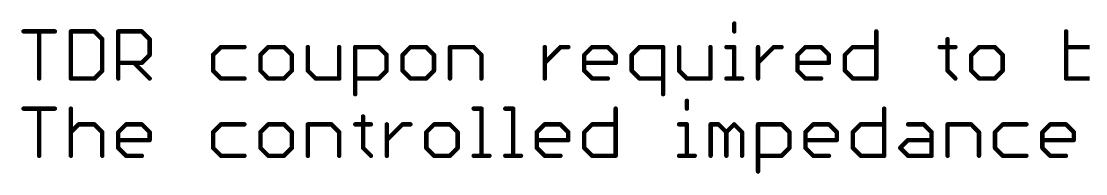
# Model space of a CAD drawing. Extents: x -1.41 to 8.41, y -3.01 to 3.01.
# Drawn here: x 2.058 to 3.506, y -1.721 to -1.514 of the extents above; entities that cross this region are included whole.
import ezdxf

# ---------------------------------------------------------------- set-up
doc = ezdxf.new("R2010")
doc.units = 0
doc.layers.add('52', color=253, linetype='CONTINUOUS')

msp = doc.modelspace()

# ---------------------------------------------------------------- linework, layer by layer
at = {"layer": '52', "const_width": 0.006}
for points in [[(3.027578, -1.51727), (3.027578, -1.527945)], [(2.06082, -1.527945), (2.103523, -1.527945)], [(2.082171, -1.592), (2.082171, -1.527945)], [(2.125275, -1.527945), (2.125275, -1.592)], [(2.157302, -1.527945), (2.125275, -1.527945)], [(2.167978, -1.538621), (2.157302, -1.527945)], [(2.18973, -1.592), (2.18973, -1.527945)], [(2.18973, -1.527945), (2.221757, -1.527945)], [(2.221757, -1.527945), (2.232433, -1.538621)], [(3.220742, -1.527945), (3.220742, -1.592)], [(3.478829, -1.527945), (3.478829, -1.592)], [(2.167978, -1.581324), (2.167978, -1.538621)], [(2.232433, -1.538621), (2.232433, -1.559973)], [(2.329315, -1.549297), (2.31864, -1.559973)], [(2.361343, -1.549297), (2.329315, -1.549297)], [(2.39377, -1.549297), (2.383095, -1.559973)], [(2.415122, -1.549297), (2.39377, -1.549297)], [(2.425798, -1.559973), (2.415122, -1.549297)], [(2.44755, -1.549297), (2.44755, -1.581324)], [(2.490253, -1.592), (2.490253, -1.549297)], [(2.512005, -1.613352), (2.512005, -1.549297)], [(2.512005, -1.549297), (2.544032, -1.549297)], [(2.544032, -1.549297), (2.554708, -1.559973)], [(2.587135, -1.549297), (2.57646, -1.559973)], [(2.608487, -1.549297), (2.587135, -1.549297)], [(2.619163, -1.559973), (2.608487, -1.549297)], [(2.640915, -1.592), (2.640915, -1.549297)], [(2.640915, -1.549297), (2.672942, -1.549297)], [(2.672942, -1.549297), (2.683618, -1.559973)], [(2.769825, -1.592), (2.769825, -1.549297)], [(2.769825, -1.570648), (2.791176, -1.549297)], [(2.791176, -1.549297), (2.801852, -1.549297)], [(2.823537, -1.559973), (2.834213, -1.549297)], [(2.834213, -1.549297), (2.855564, -1.549297)], [(2.855564, -1.549297), (2.86624, -1.559973)], [(2.898668, -1.549297), (2.887992, -1.559973)], [(2.930695, -1.549297), (2.898668, -1.549297)], [(2.930695, -1.613352), (2.930695, -1.549297)], [(2.952447, -1.549297), (2.952447, -1.581324)], [(2.99515, -1.592), (2.99515, -1.549297)], [(3.016902, -1.549297), (3.027578, -1.549297)], [(3.027578, -1.549297), (3.027578, -1.592)], [(3.059872, -1.592), (3.059872, -1.549297)], [(3.059872, -1.570648), (3.081223, -1.549297)], [(3.081223, -1.549297), (3.091899, -1.549297)], [(3.113584, -1.559973), (3.12426, -1.549297)], [(3.12426, -1.549297), (3.145612, -1.549297)], [(3.145612, -1.549297), (3.156288, -1.559973)], [(3.178039, -1.559973), (3.188715, -1.549297)], [(3.188715, -1.549297), (3.220742, -1.549297)], [(3.306949, -1.549297), (3.328301, -1.549297)], [(3.317625, -1.538621), (3.317625, -1.581324)], [(3.360595, -1.549297), (3.349919, -1.559973)], [(3.381947, -1.549297), (3.360595, -1.549297)], [(3.392622, -1.559973), (3.381947, -1.549297)], [(3.510857, -1.549297), (3.478829, -1.549297)], [(2.232433, -1.559973), (2.221757, -1.570648)], [(2.31864, -1.559973), (2.31864, -1.581324)], [(2.383095, -1.559973), (2.383095, -1.581324)], [(2.425798, -1.581324), (2.425798, -1.559973)], [(2.554708, -1.559973), (2.554708, -1.581324)], [(2.57646, -1.559973), (2.57646, -1.581324)], [(2.619163, -1.581324), (2.619163, -1.559973)], [(2.683618, -1.559973), (2.683618, -1.592)], [(2.823537, -1.581324), (2.823537, -1.559973)], [(2.86624, -1.559973), (2.86624, -1.570648)], [(2.887992, -1.559973), (2.887992, -1.581324)], [(3.113584, -1.581324), (3.113584, -1.559973)], [(3.156288, -1.559973), (3.156288, -1.570648)], [(3.178039, -1.581324), (3.178039, -1.559973)], [(3.349919, -1.559973), (3.349919, -1.581324)], [(3.392622, -1.581324), (3.392622, -1.559973)], [(2.221757, -1.570648), (2.18973, -1.570648)], [(2.211081, -1.570648), (2.232433, -1.592)], [(2.86624, -1.570648), (2.823537, -1.570648)], [(3.156288, -1.570648), (3.113584, -1.570648)], [(2.125275, -1.592), (2.157302, -1.592)], [(2.157302, -1.592), (2.167978, -1.581324)], [(2.31864, -1.581324), (2.329315, -1.592)], [(2.329315, -1.592), (2.361343, -1.592)], [(2.383095, -1.581324), (2.39377, -1.592)], [(2.39377, -1.592), (2.415122, -1.592)], [(2.415122, -1.592), (2.425798, -1.581324)], [(2.44755, -1.581324), (2.458225, -1.592)], [(2.458225, -1.592), (2.490253, -1.592)], [(2.544032, -1.592), (2.512005, -1.592)], [(2.554708, -1.581324), (2.544032, -1.592)], [(2.57646, -1.581324), (2.587135, -1.592)], [(2.587135, -1.592), (2.608487, -1.592)], [(2.608487, -1.592), (2.619163, -1.581324)], [(2.834213, -1.592), (2.823537, -1.581324)], [(2.855564, -1.592), (2.834213, -1.592)], [(2.887992, -1.581324), (2.898668, -1.592)], [(2.898668, -1.592), (2.930695, -1.592)], [(2.952447, -1.581324), (2.963123, -1.592)], [(2.963123, -1.592), (2.99515, -1.592)], [(3.016902, -1.592), (3.038253, -1.592)], [(3.12426, -1.592), (3.113584, -1.581324)], [(3.145612, -1.592), (3.12426, -1.592)], [(3.188715, -1.592), (3.178039, -1.581324)], [(3.220742, -1.592), (3.188715, -1.592)], [(3.317625, -1.581324), (3.328301, -1.592)], [(3.349919, -1.581324), (3.360595, -1.592)], [(3.360595, -1.592), (3.381947, -1.592)], [(3.381947, -1.592), (3.392622, -1.581324)], [(3.478829, -1.592), (3.510857, -1.592)], [(2.963123, -1.62227), (2.963123, -1.632945)], [(2.06082, -1.632945), (2.103523, -1.632945)], [(2.082171, -1.697), (2.082171, -1.632945)], [(2.125275, -1.632945), (2.125275, -1.697)], [(2.673142, -1.632945), (2.683818, -1.632945)], [(2.683818, -1.632945), (2.683818, -1.697)], [(2.716112, -1.632945), (2.726788, -1.632945)], [(2.726788, -1.632945), (2.726788, -1.697)], [(2.86624, -1.632945), (2.86624, -1.697)], [(3.231485, -1.632945), (3.231485, -1.697)], [(2.52268, -1.643621), (2.52268, -1.686324)], [(2.125275, -1.664973), (2.135951, -1.654297)], [(2.135951, -1.654297), (2.157302, -1.654297)], [(2.157302, -1.654297), (2.167978, -1.664973)], [(2.167978, -1.664973), (2.167978, -1.697)], [(2.18973, -1.664973), (2.200406, -1.654297)], [(2.18973, -1.686324), (2.18973, -1.664973)], [(2.200406, -1.654297), (2.221757, -1.654297)], [(2.221757, -1.654297), (2.232433, -1.664973)], [(2.232433, -1.664973), (2.232433, -1.675648)], [(2.329315, -1.654297), (2.31864, -1.664973)], [(2.31864, -1.664973), (2.31864, -1.686324)], [(2.361343, -1.654297), (2.329315, -1.654297)], [(2.39377, -1.654297), (2.383095, -1.664973)], [(2.383095, -1.664973), (2.383095, -1.686324)], [(2.415122, -1.654297), (2.39377, -1.654297)], [(2.425798, -1.664973), (2.415122, -1.654297)], [(2.425798, -1.686324), (2.425798, -1.664973)], [(2.44755, -1.697), (2.44755, -1.654297)], [(2.44755, -1.654297), (2.479577, -1.654297)], [(2.479577, -1.654297), (2.490253, -1.664973)], [(2.490253, -1.664973), (2.490253, -1.697)], [(2.512005, -1.654297), (2.533356, -1.654297)], [(2.554975, -1.697), (2.554975, -1.654297)], [(2.554975, -1.675648), (2.576326, -1.654297)], [(2.576326, -1.654297), (2.587002, -1.654297)], [(2.619363, -1.654297), (2.608687, -1.664973)], [(2.608687, -1.664973), (2.608687, -1.686324)], [(2.640714, -1.654297), (2.619363, -1.654297)], [(2.65139, -1.664973), (2.640714, -1.654297)], [(2.65139, -1.686324), (2.65139, -1.664973)], [(2.759082, -1.664973), (2.769758, -1.654297)], [(2.759082, -1.686324), (2.759082, -1.664973)], [(2.769758, -1.654297), (2.791109, -1.654297)], [(2.791109, -1.654297), (2.801785, -1.664973)], [(2.801785, -1.664973), (2.801785, -1.675648)], [(2.823537, -1.664973), (2.834213, -1.654297)], [(2.823537, -1.686324), (2.823537, -1.664973)], [(2.834213, -1.654297), (2.86624, -1.654297)], [(2.952447, -1.654297), (2.963123, -1.654297)], [(2.963123, -1.654297), (2.963123, -1.697)], [(2.995417, -1.697), (2.995417, -1.654297)], [(2.995417, -1.654297), (3.006093, -1.654297)], [(3.006093, -1.654297), (3.016768, -1.664973)], [(3.016768, -1.664973), (3.027444, -1.654297)], [(3.016768, -1.664973), (3.016768, -1.697)], [(3.027444, -1.654297), (3.03812, -1.664973)], [(3.03812, -1.664973), (3.03812, -1.697)], [(3.059872, -1.718352), (3.059872, -1.654297)], [(3.059872, -1.654297), (3.091899, -1.654297)], [(3.091899, -1.654297), (3.102575, -1.664973)], [(3.102575, -1.664973), (3.102575, -1.686324)], [(3.124327, -1.664973), (3.135003, -1.654297)], [(3.124327, -1.686324), (3.124327, -1.664973)], [(3.135003, -1.654297), (3.156354, -1.654297)], [(3.156354, -1.654297), (3.16703, -1.664973)], [(3.16703, -1.664973), (3.16703, -1.675648)], [(3.188782, -1.664973), (3.199458, -1.654297)], [(3.188782, -1.686324), (3.188782, -1.664973)], [(3.199458, -1.654297), (3.231485, -1.654297)], [(3.263913, -1.654297), (3.285264, -1.654297)], [(3.285264, -1.654297), (3.29594, -1.664973)], [(3.29594, -1.664973), (3.29594, -1.697)], [(3.317692, -1.697), (3.317692, -1.654297)], [(3.317692, -1.654297), (3.349719, -1.654297)], [(3.349719, -1.654297), (3.360395, -1.664973)], [(3.360395, -1.664973), (3.360395, -1.697)], [(3.392822, -1.654297), (3.382147, -1.664973)], [(3.382147, -1.664973), (3.382147, -1.686324)], [(3.42485, -1.654297), (3.392822, -1.654297)], [(3.446602, -1.664973), (3.457277, -1.654297)], [(3.446602, -1.686324), (3.446602, -1.664973)], [(3.457277, -1.654297), (3.478629, -1.654297)], [(3.478629, -1.654297), (3.489305, -1.664973)], [(3.489305, -1.664973), (3.489305, -1.675648)], [(2.232433, -1.675648), (2.18973, -1.675648)], [(2.801785, -1.675648), (2.759082, -1.675648)], [(3.16703, -1.675648), (3.124327, -1.675648)], [(3.253237, -1.686324), (3.263913, -1.675648)], [(3.263913, -1.675648), (3.29594, -1.675648)], [(3.489305, -1.675648), (3.446602, -1.675648)], [(2.200406, -1.697), (2.18973, -1.686324)], [(2.31864, -1.686324), (2.329315, -1.697)], [(2.383095, -1.686324), (2.39377, -1.697)], [(2.415122, -1.697), (2.425798, -1.686324)], [(2.52268, -1.686324), (2.533356, -1.697)], [(2.608687, -1.686324), (2.619363, -1.697)], [(2.640714, -1.697), (2.65139, -1.686324)], [(2.769758, -1.697), (2.759082, -1.686324)], [(2.834213, -1.697), (2.823537, -1.686324)], [(3.102575, -1.686324), (3.091899, -1.697)], [(3.135003, -1.697), (3.124327, -1.686324)], [(3.199458, -1.697), (3.188782, -1.686324)], [(3.263913, -1.697), (3.253237, -1.686324)], [(3.382147, -1.686324), (3.392822, -1.697)], [(3.457277, -1.697), (3.446602, -1.686324)], [(2.221757, -1.697), (2.200406, -1.697)], [(2.329315, -1.697), (2.361343, -1.697)], [(2.39377, -1.697), (2.415122, -1.697)], [(2.619363, -1.697), (2.640714, -1.697)], [(2.673142, -1.697), (2.694494, -1.697)], [(2.716112, -1.697), (2.737464, -1.697)], [(2.791109, -1.697), (2.769758, -1.697)], [(2.86624, -1.697), (2.834213, -1.697)], [(2.952447, -1.697), (2.973798, -1.697)], [(3.091899, -1.697), (3.059872, -1.697)], [(3.156354, -1.697), (3.135003, -1.697)], [(3.231485, -1.697), (3.199458, -1.697)], [(3.29594, -1.697), (3.263913, -1.697)], [(3.392822, -1.697), (3.42485, -1.697)], [(3.478629, -1.697), (3.457277, -1.697)]]:
    msp.add_lwpolyline(points, dxfattribs=at)
at = {"layer": '52', "const_width": 0.003}
for points in [[(3.029078, -1.51727, 1), (3.026078, -1.51727)], [(2.06082, -1.526445, 1), (2.06082, -1.529445)], [(2.083671, -1.527945, 1), (2.080671, -1.527945)], [(2.103523, -1.529445, 1), (2.103523, -1.526445)], [(2.126775, -1.527945, 1), (2.123775, -1.527945)], [(2.125275, -1.526445, 1), (2.125275, -1.529445)], [(2.158363, -1.526885, 1), (2.156242, -1.529006)], [(2.157302, -1.529445, 1), (2.157302, -1.526445)], [(2.19123, -1.527945, 1), (2.18823, -1.527945)], [(2.18973, -1.526445, 1), (2.18973, -1.529445)], [(2.222818, -1.526885, 1), (2.220696, -1.529006)], [(2.221757, -1.529445, 1), (2.221757, -1.526445)], [(3.026078, -1.527945, 1), (3.029078, -1.527945)], [(3.222242, -1.527945, 1), (3.219242, -1.527945)], [(3.480329, -1.527945, 1), (3.477329, -1.527945)], [(2.169478, -1.538621, 1), (2.166478, -1.538621)], [(2.166917, -1.539682, 1), (2.169039, -1.53756)], [(2.233933, -1.538621, 1), (2.230933, -1.538621)], [(2.231372, -1.539682, 1), (2.233494, -1.53756)], [(2.329315, -1.547797, 1), (2.329315, -1.550797)], [(2.330376, -1.550358, 1), (2.328255, -1.548236)], [(2.361343, -1.550797, 1), (2.361343, -1.547797)], [(2.39377, -1.547797, 1), (2.39377, -1.550797)], [(2.394831, -1.550358, 1), (2.39271, -1.548236)], [(2.416183, -1.548236, 1), (2.414061, -1.550358)], [(2.415122, -1.550797, 1), (2.415122, -1.547797)], [(2.44905, -1.549297, 1), (2.44605, -1.549297)], [(2.491753, -1.549297, 1), (2.488753, -1.549297)], [(2.513505, -1.549297, 1), (2.510505, -1.549297)], [(2.512005, -1.547797, 1), (2.512005, -1.550797)], [(2.545093, -1.548236, 1), (2.542971, -1.550358)], [(2.544032, -1.550797, 1), (2.544032, -1.547797)], [(2.587135, -1.547797, 1), (2.587135, -1.550797)], [(2.588196, -1.550358, 1), (2.586075, -1.548236)], [(2.609548, -1.548236, 1), (2.607426, -1.550358)], [(2.608487, -1.550797, 1), (2.608487, -1.547797)], [(2.642415, -1.549297, 1), (2.639415, -1.549297)], [(2.640915, -1.547797, 1), (2.640915, -1.550797)], [(2.674003, -1.548236, 1), (2.671881, -1.550358)], [(2.672942, -1.550797, 1), (2.672942, -1.547797)], [(2.771325, -1.549297, 1), (2.768325, -1.549297)], [(2.791176, -1.547797, 1), (2.791176, -1.550797)], [(2.792237, -1.550358, 1), (2.790115, -1.548236)], [(2.801852, -1.550797, 1), (2.801852, -1.547797)], [(2.834213, -1.547797, 1), (2.834213, -1.550797)], [(2.835273, -1.550358, 1), (2.833152, -1.548236)], [(2.856625, -1.548236, 1), (2.854504, -1.550358)], [(2.855564, -1.550797, 1), (2.855564, -1.547797)], [(2.898668, -1.547797, 1), (2.898668, -1.550797)], [(2.899728, -1.550358, 1), (2.897607, -1.548236)], [(2.932195, -1.549297, 1), (2.929195, -1.549297)], [(2.930695, -1.550797, 1), (2.930695, -1.547797)], [(2.953947, -1.549297, 1), (2.950947, -1.549297)], [(2.99665, -1.549297, 1), (2.99365, -1.549297)], [(3.016902, -1.547797, 1), (3.016902, -1.550797)], [(3.029078, -1.549297, 1), (3.026078, -1.549297)], [(3.027578, -1.550797, 1), (3.027578, -1.547797)], [(3.061372, -1.549297, 1), (3.058372, -1.549297)], [(3.081223, -1.547797, 1), (3.081223, -1.550797)], [(3.082284, -1.550358, 1), (3.080163, -1.548236)], [(3.091899, -1.550797, 1), (3.091899, -1.547797)], [(3.12426, -1.547797, 1), (3.12426, -1.550797)], [(3.125321, -1.550358, 1), (3.123199, -1.548236)], [(3.146672, -1.548236, 1), (3.144551, -1.550358)], [(3.145612, -1.550797, 1), (3.145612, -1.547797)], [(3.188715, -1.547797, 1), (3.188715, -1.550797)], [(3.189776, -1.550358, 1), (3.187654, -1.548236)], [(3.220742, -1.550797, 1), (3.220742, -1.547797)], [(3.306949, -1.547797, 1), (3.306949, -1.550797)], [(3.319125, -1.538621, 1), (3.316125, -1.538621)], [(3.328301, -1.550797, 1), (3.328301, -1.547797)], [(3.360595, -1.547797, 1), (3.360595, -1.550797)], [(3.361656, -1.550358, 1), (3.359534, -1.548236)], [(3.383007, -1.548236, 1), (3.380886, -1.550358)], [(3.381947, -1.550797, 1), (3.381947, -1.547797)], [(3.478829, -1.547797, 1), (3.478829, -1.550797)], [(2.230933, -1.559973, 1), (2.233933, -1.559973)], [(2.233494, -1.561033, 1), (2.231372, -1.558912)], [(2.32014, -1.559973, 1), (2.31714, -1.559973)], [(2.317579, -1.558912, 1), (2.3197, -1.561033)], [(2.384595, -1.559973, 1), (2.381595, -1.559973)], [(2.382034, -1.558912, 1), (2.384155, -1.561033)], [(2.427298, -1.559973, 1), (2.424298, -1.559973)], [(2.424737, -1.561033, 1), (2.426859, -1.558912)], [(2.556208, -1.559973, 1), (2.553208, -1.559973)], [(2.553647, -1.561033, 1), (2.555768, -1.558912)], [(2.57796, -1.559973, 1), (2.57496, -1.559973)], [(2.575399, -1.558912, 1), (2.57752, -1.561033)], [(2.620663, -1.559973, 1), (2.617663, -1.559973)], [(2.618102, -1.561033, 1), (2.620223, -1.558912)], [(2.685118, -1.559973, 1), (2.682118, -1.559973)], [(2.682557, -1.561033, 1), (2.684678, -1.558912)], [(2.825037, -1.559973, 1), (2.822037, -1.559973)], [(2.822476, -1.558912, 1), (2.824598, -1.561033)], [(2.86774, -1.559973, 1), (2.86474, -1.559973)], [(2.865179, -1.561033, 1), (2.867301, -1.558912)], [(2.889492, -1.559973, 1), (2.886492, -1.559973)], [(2.886931, -1.558912, 1), (2.889053, -1.561033)], [(3.115084, -1.559973, 1), (3.112084, -1.559973)], [(3.112524, -1.558912, 1), (3.114645, -1.561033)], [(3.157788, -1.559973, 1), (3.154788, -1.559973)], [(3.155227, -1.561033, 1), (3.157348, -1.558912)], [(3.179539, -1.559973, 1), (3.176539, -1.559973)], [(3.176979, -1.558912, 1), (3.1791, -1.561033)], [(3.351419, -1.559973, 1), (3.348419, -1.559973)], [(3.348859, -1.558912, 1), (3.35098, -1.561033)], [(3.394122, -1.559973, 1), (3.391122, -1.559973)], [(3.391562, -1.561033, 1), (3.393683, -1.558912)], [(2.18973, -1.569148, 1), (2.18973, -1.572148)], [(2.212142, -1.569588, 1), (2.210021, -1.571709)], [(2.220696, -1.569588, 1), (2.222818, -1.571709)], [(2.221757, -1.572148, 1), (2.221757, -1.569148)], [(2.768764, -1.569588, 1), (2.770885, -1.571709)], [(2.823537, -1.569148, 1), (2.823537, -1.572148)], [(2.86474, -1.570648, 1), (2.86774, -1.570648)], [(2.86624, -1.572148, 1), (2.86624, -1.569148)], [(3.058811, -1.569588, 1), (3.060933, -1.571709)], [(3.113584, -1.569148, 1), (3.113584, -1.572148)], [(3.154788, -1.570648, 1), (3.157788, -1.570648)], [(3.156288, -1.572148, 1), (3.156288, -1.569148)], [(2.080671, -1.592, 1), (2.083671, -1.592)], [(2.125275, -1.5905, 1), (2.125275, -1.5935)], [(2.123775, -1.592, 1), (2.126775, -1.592)], [(2.156242, -1.590939, 1), (2.158363, -1.593061)], [(2.157302, -1.5935, 1), (2.157302, -1.5905)], [(2.166478, -1.581324, 1), (2.169478, -1.581324)], [(2.169039, -1.582385, 1), (2.166917, -1.580264)], [(2.18823, -1.592, 1), (2.19123, -1.592)], [(2.231372, -1.593061, 1), (2.233494, -1.590939)], [(2.3197, -1.580264, 1), (2.317579, -1.582385)], [(2.31714, -1.581324, 1), (2.32014, -1.581324)], [(2.329315, -1.5905, 1), (2.329315, -1.5935)], [(2.328255, -1.593061, 1), (2.330376, -1.590939)], [(2.361343, -1.5935, 1), (2.361343, -1.5905)], [(2.384155, -1.580264, 1), (2.382034, -1.582385)], [(2.381595, -1.581324, 1), (2.384595, -1.581324)], [(2.39377, -1.5905, 1), (2.39377, -1.5935)], [(2.39271, -1.593061, 1), (2.394831, -1.590939)], [(2.414061, -1.590939, 1), (2.416183, -1.593061)], [(2.415122, -1.5935, 1), (2.415122, -1.5905)], [(2.424298, -1.581324, 1), (2.427298, -1.581324)], [(2.426859, -1.582385, 1), (2.424737, -1.580264)], [(2.44861, -1.580264, 1), (2.446489, -1.582385)], [(2.44605, -1.581324, 1), (2.44905, -1.581324)], [(2.458225, -1.5905, 1), (2.458225, -1.5935)], [(2.457165, -1.593061, 1), (2.459286, -1.590939)], [(2.488753, -1.592, 1), (2.491753, -1.592)], [(2.490253, -1.5935, 1), (2.490253, -1.5905)], [(2.512005, -1.5905, 1), (2.512005, -1.5935)], [(2.542971, -1.590939, 1), (2.545093, -1.593061)], [(2.544032, -1.5935, 1), (2.544032, -1.5905)], [(2.553208, -1.581324, 1), (2.556208, -1.581324)], [(2.555768, -1.582385, 1), (2.553647, -1.580264)], [(2.57752, -1.580264, 1), (2.575399, -1.582385)], [(2.57496, -1.581324, 1), (2.57796, -1.581324)], [(2.587135, -1.5905, 1), (2.587135, -1.5935)], [(2.586075, -1.593061, 1), (2.588196, -1.590939)], [(2.607426, -1.590939, 1), (2.609548, -1.593061)], [(2.608487, -1.5935, 1), (2.608487, -1.5905)], [(2.617663, -1.581324, 1), (2.620663, -1.581324)], [(2.620223, -1.582385, 1), (2.618102, -1.580264)], [(2.639415, -1.592, 1), (2.642415, -1.592)], [(2.682118, -1.592, 1), (2.685118, -1.592)], [(2.768325, -1.592, 1), (2.771325, -1.592)], [(2.824598, -1.580264, 1), (2.822476, -1.582385)], [(2.822037, -1.581324, 1), (2.825037, -1.581324)], [(2.834213, -1.5905, 1), (2.834213, -1.5935)], [(2.833152, -1.593061, 1), (2.835273, -1.590939)], [(2.855564, -1.5935, 1), (2.855564, -1.5905)], [(2.889053, -1.580264, 1), (2.886931, -1.582385)], [(2.886492, -1.581324, 1), (2.889492, -1.581324)], [(2.898668, -1.5905, 1), (2.898668, -1.5935)], [(2.897607, -1.593061, 1), (2.899728, -1.590939)], [(2.930695, -1.5935, 1), (2.930695, -1.5905)], [(2.953508, -1.580264, 1), (2.951386, -1.582385)], [(2.950947, -1.581324, 1), (2.953947, -1.581324)], [(2.963123, -1.5905, 1), (2.963123, -1.5935)], [(2.962062, -1.593061, 1), (2.964183, -1.590939)], [(2.99365, -1.592, 1), (2.99665, -1.592)], [(2.99515, -1.5935, 1), (2.99515, -1.5905)], [(3.016902, -1.5905, 1), (3.016902, -1.5935)], [(3.026078, -1.592, 1), (3.029078, -1.592)], [(3.038253, -1.5935, 1), (3.038253, -1.5905)], [(3.058372, -1.592, 1), (3.061372, -1.592)], [(3.112084, -1.581324, 1), (3.115084, -1.581324)], [(3.114645, -1.580264, 1), (3.112524, -1.582385)], [(3.12426, -1.5905, 1), (3.12426, -1.5935)], [(3.123199, -1.593061, 1), (3.125321, -1.590939)], [(3.145612, -1.5935, 1), (3.145612, -1.5905)], [(3.176539, -1.581324, 1), (3.179539, -1.581324)], [(3.1791, -1.580264, 1), (3.176979, -1.582385)], [(3.188715, -1.5905, 1), (3.188715, -1.5935)], [(3.187654, -1.593061, 1), (3.189776, -1.590939)], [(3.219242, -1.592, 1), (3.222242, -1.592)], [(3.220742, -1.5935, 1), (3.220742, -1.5905)], [(3.318686, -1.580264, 1), (3.316564, -1.582385)], [(3.316125, -1.581324, 1), (3.319125, -1.581324)], [(3.32724, -1.593061, 1), (3.329361, -1.590939)], [(3.348419, -1.581324, 1), (3.351419, -1.581324)], [(3.35098, -1.580264, 1), (3.348859, -1.582385)], [(3.360595, -1.5905, 1), (3.360595, -1.5935)], [(3.359534, -1.593061, 1), (3.361656, -1.590939)], [(3.380886, -1.590939, 1), (3.383007, -1.593061)], [(3.381947, -1.5935, 1), (3.381947, -1.5905)], [(3.391122, -1.581324, 1), (3.394122, -1.581324)], [(3.393683, -1.582385, 1), (3.391562, -1.580264)], [(3.478829, -1.5905, 1), (3.478829, -1.5935)], [(3.477329, -1.592, 1), (3.480329, -1.592)], [(2.510505, -1.613352, 1), (2.513505, -1.613352)], [(2.929195, -1.613352, 1), (2.932195, -1.613352)], [(2.964623, -1.62227, 1), (2.961623, -1.62227)], [(2.06082, -1.631445, 1), (2.06082, -1.634445)], [(2.083671, -1.632945, 1), (2.080671, -1.632945)], [(2.103523, -1.634445, 1), (2.103523, -1.631445)], [(2.126775, -1.632945, 1), (2.123775, -1.632945)], [(2.673142, -1.631445, 1), (2.673142, -1.634445)], [(2.685318, -1.632945, 1), (2.682318, -1.632945)], [(2.683818, -1.634445, 1), (2.683818, -1.631445)], [(2.716112, -1.631445, 1), (2.716112, -1.634445)], [(2.728288, -1.632945, 1), (2.725288, -1.632945)], [(2.726788, -1.634445, 1), (2.726788, -1.631445)], [(2.86774, -1.632945, 1), (2.86474, -1.632945)], [(2.961623, -1.632945, 1), (2.964623, -1.632945)], [(3.232985, -1.632945, 1), (3.229985, -1.632945)], [(2.52418, -1.643621, 1), (2.52118, -1.643621)], [(2.124214, -1.663912, 1), (2.126336, -1.666033)], [(2.135951, -1.652797, 1), (2.135951, -1.655797)], [(2.137011, -1.655358, 1), (2.13489, -1.653236)], [(2.158363, -1.653236, 1), (2.156242, -1.655358)], [(2.157302, -1.655797, 1), (2.157302, -1.652797)], [(2.169478, -1.664973, 1), (2.166478, -1.664973)], [(2.166917, -1.666033, 1), (2.169039, -1.663912)], [(2.19123, -1.664973, 1), (2.18823, -1.664973)], [(2.188669, -1.663912, 1), (2.19079, -1.666033)], [(2.200406, -1.652797, 1), (2.200406, -1.655797)], [(2.201466, -1.655358, 1), (2.199345, -1.653236)], [(2.222818, -1.653236, 1), (2.220696, -1.655358)], [(2.221757, -1.655797, 1), (2.221757, -1.652797)], [(2.233933, -1.664973, 1), (2.230933, -1.664973)], [(2.231372, -1.666033, 1), (2.233494, -1.663912)], [(2.32014, -1.664973, 1), (2.31714, -1.664973)], [(2.317579, -1.663912, 1), (2.3197, -1.666033)], [(2.329315, -1.652797, 1), (2.329315, -1.655797)], [(2.330376, -1.655358, 1), (2.328255, -1.653236)], [(2.361343, -1.655797, 1), (2.361343, -1.652797)], [(2.384595, -1.664973, 1), (2.381595, -1.664973)], [(2.382034, -1.663912, 1), (2.384155, -1.666033)], [(2.39377, -1.652797, 1), (2.39377, -1.655797)], [(2.394831, -1.655358, 1), (2.39271, -1.653236)], [(2.416183, -1.653236, 1), (2.414061, -1.655358)], [(2.415122, -1.655797, 1), (2.415122, -1.652797)], [(2.427298, -1.664973, 1), (2.424298, -1.664973)], [(2.424737, -1.666033, 1), (2.426859, -1.663912)], [(2.44905, -1.654297, 1), (2.44605, -1.654297)], [(2.44755, -1.652797, 1), (2.44755, -1.655797)], [(2.480638, -1.653236, 1), (2.478516, -1.655358)], [(2.479577, -1.655797, 1), (2.479577, -1.652797)], [(2.491753, -1.664973, 1), (2.488753, -1.664973)], [(2.489192, -1.666033, 1), (2.491313, -1.663912)], [(2.512005, -1.652797, 1), (2.512005, -1.655797)], [(2.533356, -1.655797, 1), (2.533356, -1.652797)], [(2.556475, -1.654297, 1), (2.553475, -1.654297)], [(2.576326, -1.652797, 1), (2.576326, -1.655797)], [(2.577387, -1.655358, 1), (2.575265, -1.653236)], [(2.587002, -1.655797, 1), (2.587002, -1.652797)], [(2.610187, -1.664973, 1), (2.607187, -1.664973)], [(2.607626, -1.663912, 1), (2.609748, -1.666033)], [(2.619363, -1.652797, 1), (2.619363, -1.655797)], [(2.620423, -1.655358, 1), (2.618302, -1.653236)], [(2.641775, -1.653236, 1), (2.639654, -1.655358)], [(2.640714, -1.655797, 1), (2.640714, -1.652797)], [(2.65289, -1.664973, 1), (2.64989, -1.664973)], [(2.65033, -1.666033, 1), (2.652451, -1.663912)], [(2.760582, -1.664973, 1), (2.757582, -1.664973)], [(2.758021, -1.663912, 1), (2.760143, -1.666033)], [(2.769758, -1.652797, 1), (2.769758, -1.655797)], [(2.770818, -1.655358, 1), (2.768697, -1.653236)], [(2.79217, -1.653236, 1), (2.790049, -1.655358)], [(2.791109, -1.655797, 1), (2.791109, -1.652797)], [(2.803285, -1.664973, 1), (2.800285, -1.664973)], [(2.800725, -1.666033, 1), (2.802846, -1.663912)], [(2.825037, -1.664973, 1), (2.822037, -1.664973)], [(2.822476, -1.663912, 1), (2.824598, -1.666033)], [(2.834213, -1.652797, 1), (2.834213, -1.655797)], [(2.835273, -1.655358, 1), (2.833152, -1.653236)], [(2.86624, -1.655797, 1), (2.86624, -1.652797)], [(2.952447, -1.652797, 1), (2.952447, -1.655797)], [(2.964623, -1.654297, 1), (2.961623, -1.654297)], [(2.963123, -1.655797, 1), (2.963123, -1.652797)], [(2.996917, -1.654297, 1), (2.993917, -1.654297)], [(2.995417, -1.652797, 1), (2.995417, -1.655797)], [(3.007153, -1.653236, 1), (3.005032, -1.655358)], [(3.006093, -1.655797, 1), (3.006093, -1.652797)], [(3.018268, -1.664973, 1), (3.015268, -1.664973)], [(3.015708, -1.663912, 1), (3.017829, -1.666033)], [(3.015708, -1.666033, 1), (3.017829, -1.663912)], [(3.028505, -1.653236, 1), (3.026384, -1.655358)], [(3.028505, -1.655358, 1), (3.026384, -1.653236)], [(3.03962, -1.664973, 1), (3.03662, -1.664973)], [(3.037059, -1.666033, 1), (3.039181, -1.663912)], [(3.061372, -1.654297, 1), (3.058372, -1.654297)], [(3.059872, -1.652797, 1), (3.059872, -1.655797)], [(3.09296, -1.653236, 1), (3.090839, -1.655358)], [(3.091899, -1.655797, 1), (3.091899, -1.652797)], [(3.104075, -1.664973, 1), (3.101075, -1.664973)], [(3.101514, -1.666033, 1), (3.103636, -1.663912)], [(3.125827, -1.664973, 1), (3.122827, -1.664973)], [(3.123266, -1.663912, 1), (3.125388, -1.666033)], [(3.135003, -1.652797, 1), (3.135003, -1.655797)], [(3.136063, -1.655358, 1), (3.133942, -1.653236)], [(3.157415, -1.653236, 1), (3.155294, -1.655358)], [(3.156354, -1.655797, 1), (3.156354, -1.652797)], [(3.16853, -1.664973, 1), (3.16553, -1.664973)], [(3.165969, -1.666033, 1), (3.168091, -1.663912)], [(3.190282, -1.664973, 1), (3.187282, -1.664973)], [(3.187721, -1.663912, 1), (3.189843, -1.666033)], [(3.199458, -1.652797, 1), (3.199458, -1.655797)], [(3.200518, -1.655358, 1), (3.198397, -1.653236)], [(3.231485, -1.655797, 1), (3.231485, -1.652797)], [(3.263913, -1.652797, 1), (3.263913, -1.655797)], [(3.286325, -1.653236, 1), (3.284203, -1.655358)], [(3.285264, -1.655797, 1), (3.285264, -1.652797)], [(3.29744, -1.664973, 1), (3.29444, -1.664973)], [(3.294879, -1.666033, 1), (3.297001, -1.663912)], [(3.319192, -1.654297, 1), (3.316192, -1.654297)], [(3.317692, -1.652797, 1), (3.317692, -1.655797)], [(3.35078, -1.653236, 1), (3.348658, -1.655358)], [(3.349719, -1.655797, 1), (3.349719, -1.652797)], [(3.361895, -1.664973, 1), (3.358895, -1.664973)], [(3.359334, -1.666033, 1), (3.361456, -1.663912)], [(3.383647, -1.664973, 1), (3.380647, -1.664973)], [(3.381086, -1.663912, 1), (3.383207, -1.666033)], [(3.392822, -1.652797, 1), (3.392822, -1.655797)], [(3.393883, -1.655358, 1), (3.391762, -1.653236)], [(3.42485, -1.655797, 1), (3.42485, -1.652797)], [(3.448102, -1.664973, 1), (3.445102, -1.664973)], [(3.445541, -1.663912, 1), (3.447662, -1.666033)], [(3.457277, -1.652797, 1), (3.457277, -1.655797)], [(3.458338, -1.655358, 1), (3.456217, -1.653236)], [(3.47969, -1.653236, 1), (3.477568, -1.655358)], [(3.478629, -1.655797, 1), (3.478629, -1.652797)], [(3.490805, -1.664973, 1), (3.487805, -1.664973)], [(3.488244, -1.666033, 1), (3.490366, -1.663912)], [(2.18973, -1.674148, 1), (2.18973, -1.677148)], [(2.230933, -1.675648, 1), (2.233933, -1.675648)], [(2.232433, -1.677148, 1), (2.232433, -1.674148)], [(2.553914, -1.674588, 1), (2.556035, -1.676709)], [(2.759082, -1.674148, 1), (2.759082, -1.677148)], [(2.800285, -1.675648, 1), (2.803285, -1.675648)], [(2.801785, -1.677148, 1), (2.801785, -1.674148)], [(3.124327, -1.674148, 1), (3.124327, -1.677148)], [(3.16553, -1.675648, 1), (3.16853, -1.675648)], [(3.16703, -1.677148, 1), (3.16703, -1.674148)], [(3.263913, -1.674148, 1), (3.263913, -1.677148)], [(3.264973, -1.676709, 1), (3.262852, -1.674588)], [(3.29594, -1.677148, 1), (3.29594, -1.674148)], [(3.446602, -1.674148, 1), (3.446602, -1.677148)], [(3.487805, -1.675648, 1), (3.490805, -1.675648)], [(3.489305, -1.677148, 1), (3.489305, -1.674148)], [(2.19079, -1.685264, 1), (2.188669, -1.687385)], [(2.18823, -1.686324, 1), (2.19123, -1.686324)], [(2.3197, -1.685264, 1), (2.317579, -1.687385)], [(2.31714, -1.686324, 1), (2.32014, -1.686324)], [(2.384155, -1.685264, 1), (2.382034, -1.687385)], [(2.381595, -1.686324, 1), (2.384595, -1.686324)], [(2.424298, -1.686324, 1), (2.427298, -1.686324)], [(2.426859, -1.687385, 1), (2.424737, -1.685264)], [(2.52118, -1.686324, 1), (2.52418, -1.686324)], [(2.523741, -1.685264, 1), (2.52162, -1.687385)], [(2.609748, -1.685264, 1), (2.607626, -1.687385)], [(2.607187, -1.686324, 1), (2.610187, -1.686324)], [(2.64989, -1.686324, 1), (2.65289, -1.686324)], [(2.652451, -1.687385, 1), (2.65033, -1.685264)], [(2.760143, -1.685264, 1), (2.758021, -1.687385)], [(2.757582, -1.686324, 1), (2.760582, -1.686324)], [(2.824598, -1.685264, 1), (2.822476, -1.687385)], [(2.822037, -1.686324, 1), (2.825037, -1.686324)], [(3.101075, -1.686324, 1), (3.104075, -1.686324)], [(3.103636, -1.687385, 1), (3.101514, -1.685264)], [(3.125388, -1.685264, 1), (3.123266, -1.687385)], [(3.122827, -1.686324, 1), (3.125827, -1.686324)], [(3.189843, -1.685264, 1), (3.187721, -1.687385)], [(3.187282, -1.686324, 1), (3.190282, -1.686324)], [(3.254297, -1.685264, 1), (3.252176, -1.687385)], [(3.252176, -1.685264, 1), (3.254298, -1.687385)], [(3.383207, -1.685264, 1), (3.381086, -1.687385)], [(3.380647, -1.686324, 1), (3.383647, -1.686324)], [(3.447662, -1.685264, 1), (3.445541, -1.687385)], [(3.445102, -1.686324, 1), (3.448102, -1.686324)], [(2.080671, -1.697, 1), (2.083671, -1.697)], [(2.123775, -1.697, 1), (2.126775, -1.697)], [(2.166478, -1.697, 1), (2.169478, -1.697)], [(2.200406, -1.6955, 1), (2.200406, -1.6985)], [(2.199345, -1.698061, 1), (2.201466, -1.695939)], [(2.221757, -1.6985, 1), (2.221757, -1.6955)], [(2.329315, -1.6955, 1), (2.329315, -1.6985)], [(2.328255, -1.698061, 1), (2.330376, -1.695939)], [(2.361343, -1.6985, 1), (2.361343, -1.6955)], [(2.39377, -1.6955, 1), (2.39377, -1.6985)], [(2.39271, -1.698061, 1), (2.394831, -1.695939)], [(2.414061, -1.695939, 1), (2.416183, -1.698061)], [(2.415122, -1.6985, 1), (2.415122, -1.6955)], [(2.44605, -1.697, 1), (2.44905, -1.697)], [(2.488753, -1.697, 1), (2.491753, -1.697)], [(2.532296, -1.698061, 1), (2.534417, -1.695939)], [(2.553475, -1.697, 1), (2.556475, -1.697)], [(2.619363, -1.6955, 1), (2.619363, -1.6985)], [(2.618302, -1.698061, 1), (2.620423, -1.695939)], [(2.639654, -1.695939, 1), (2.641775, -1.698061)], [(2.640714, -1.6985, 1), (2.640714, -1.6955)], [(2.673142, -1.6955, 1), (2.673142, -1.6985)], [(2.682318, -1.697, 1), (2.685318, -1.697)], [(2.694494, -1.6985, 1), (2.694494, -1.6955)], [(2.716112, -1.6955, 1), (2.716112, -1.6985)], [(2.725288, -1.697, 1), (2.728288, -1.697)], [(2.737464, -1.6985, 1), (2.737464, -1.6955)], [(2.769758, -1.6955, 1), (2.769758, -1.6985)], [(2.768697, -1.698061, 1), (2.770818, -1.695939)], [(2.791109, -1.6985, 1), (2.791109, -1.6955)], [(2.834213, -1.6955, 1), (2.834213, -1.6985)], [(2.833152, -1.698061, 1), (2.835273, -1.695939)], [(2.86474, -1.697, 1), (2.86774, -1.697)], [(2.86624, -1.6985, 1), (2.86624, -1.6955)], [(2.952447, -1.6955, 1), (2.952447, -1.6985)], [(2.961623, -1.697, 1), (2.964623, -1.697)], [(2.973798, -1.6985, 1), (2.973798, -1.6955)], [(2.993917, -1.697, 1), (2.996917, -1.697)], [(3.015268, -1.697, 1), (3.018268, -1.697)], [(3.03662, -1.697, 1), (3.03962, -1.697)], [(3.059872, -1.6955, 1), (3.059872, -1.6985)], [(3.090839, -1.695939, 1), (3.09296, -1.698061)], [(3.091899, -1.6985, 1), (3.091899, -1.6955)], [(3.135003, -1.6955, 1), (3.135003, -1.6985)], [(3.133942, -1.698061, 1), (3.136063, -1.695939)], [(3.156354, -1.6985, 1), (3.156354, -1.6955)], [(3.199458, -1.6955, 1), (3.199458, -1.6985)], [(3.198397, -1.698061, 1), (3.200518, -1.695939)], [(3.229985, -1.697, 1), (3.232985, -1.697)], [(3.231485, -1.6985, 1), (3.231485, -1.6955)], [(3.263913, -1.6955, 1), (3.263913, -1.6985)], [(3.262852, -1.698061, 1), (3.264973, -1.695939)], [(3.29444, -1.697, 1), (3.29744, -1.697)], [(3.29594, -1.6985, 1), (3.29594, -1.6955)], [(3.316192, -1.697, 1), (3.319192, -1.697)], [(3.358895, -1.697, 1), (3.361895, -1.697)], [(3.392822, -1.6955, 1), (3.392822, -1.6985)], [(3.391762, -1.698061, 1), (3.393883, -1.695939)], [(3.42485, -1.6985, 1), (3.42485, -1.6955)], [(3.457277, -1.6955, 1), (3.457277, -1.6985)], [(3.456217, -1.698061, 1), (3.458338, -1.695939)], [(3.478629, -1.6985, 1), (3.478629, -1.6955)], [(3.058372, -1.718352, 1), (3.061372, -1.718352)]]:
    msp.add_lwpolyline(points, format="xyb", dxfattribs=at)

doc.saveas('drawing.dxf')
